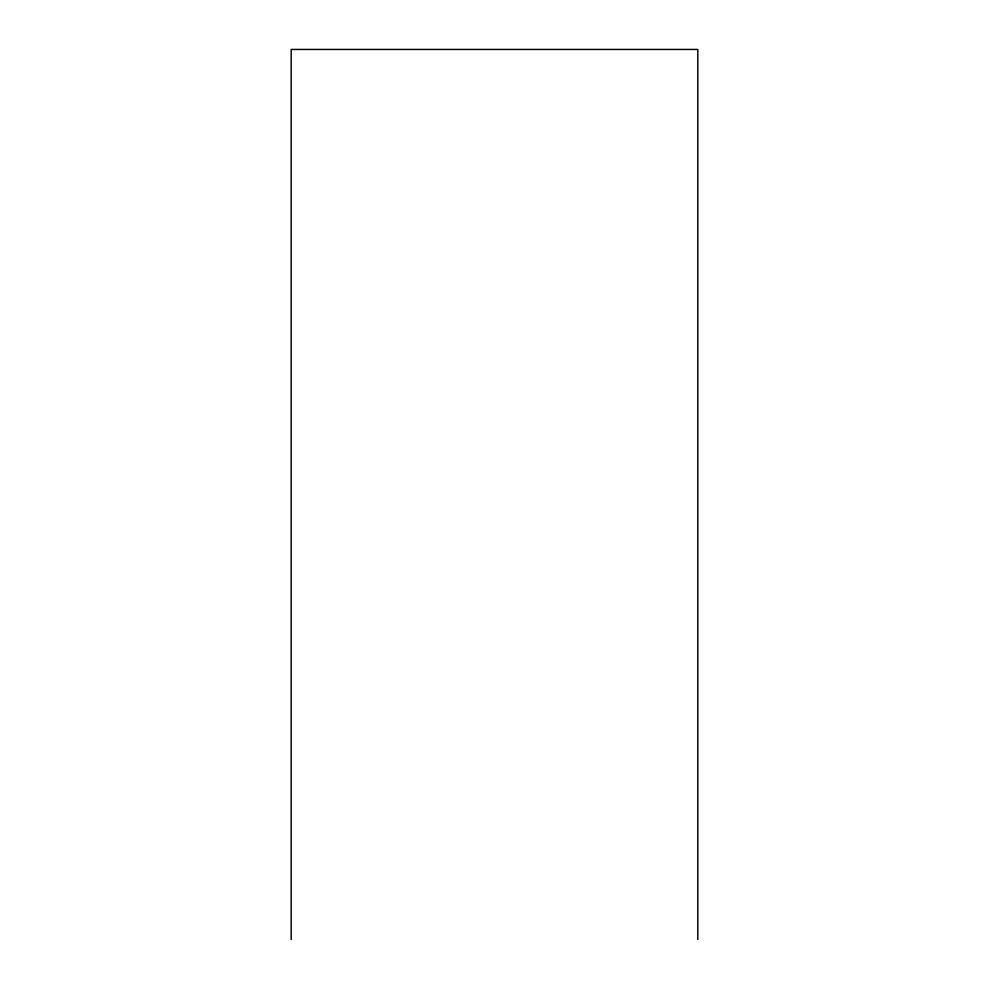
<?xml version="1.0" encoding="UTF-8"?>
<svg xmlns="http://www.w3.org/2000/svg" width="989" height="989" viewBox="0 0 989 989"><rect width="100%" height="100%" fill="white"/><g stroke="black" fill="none" stroke-linecap="round" stroke-linejoin="round"><path stroke-width="1.48" d="M697.814 939.55L697.814 49.45L291.186 49.45L291.186 939.55"/></g></svg>
